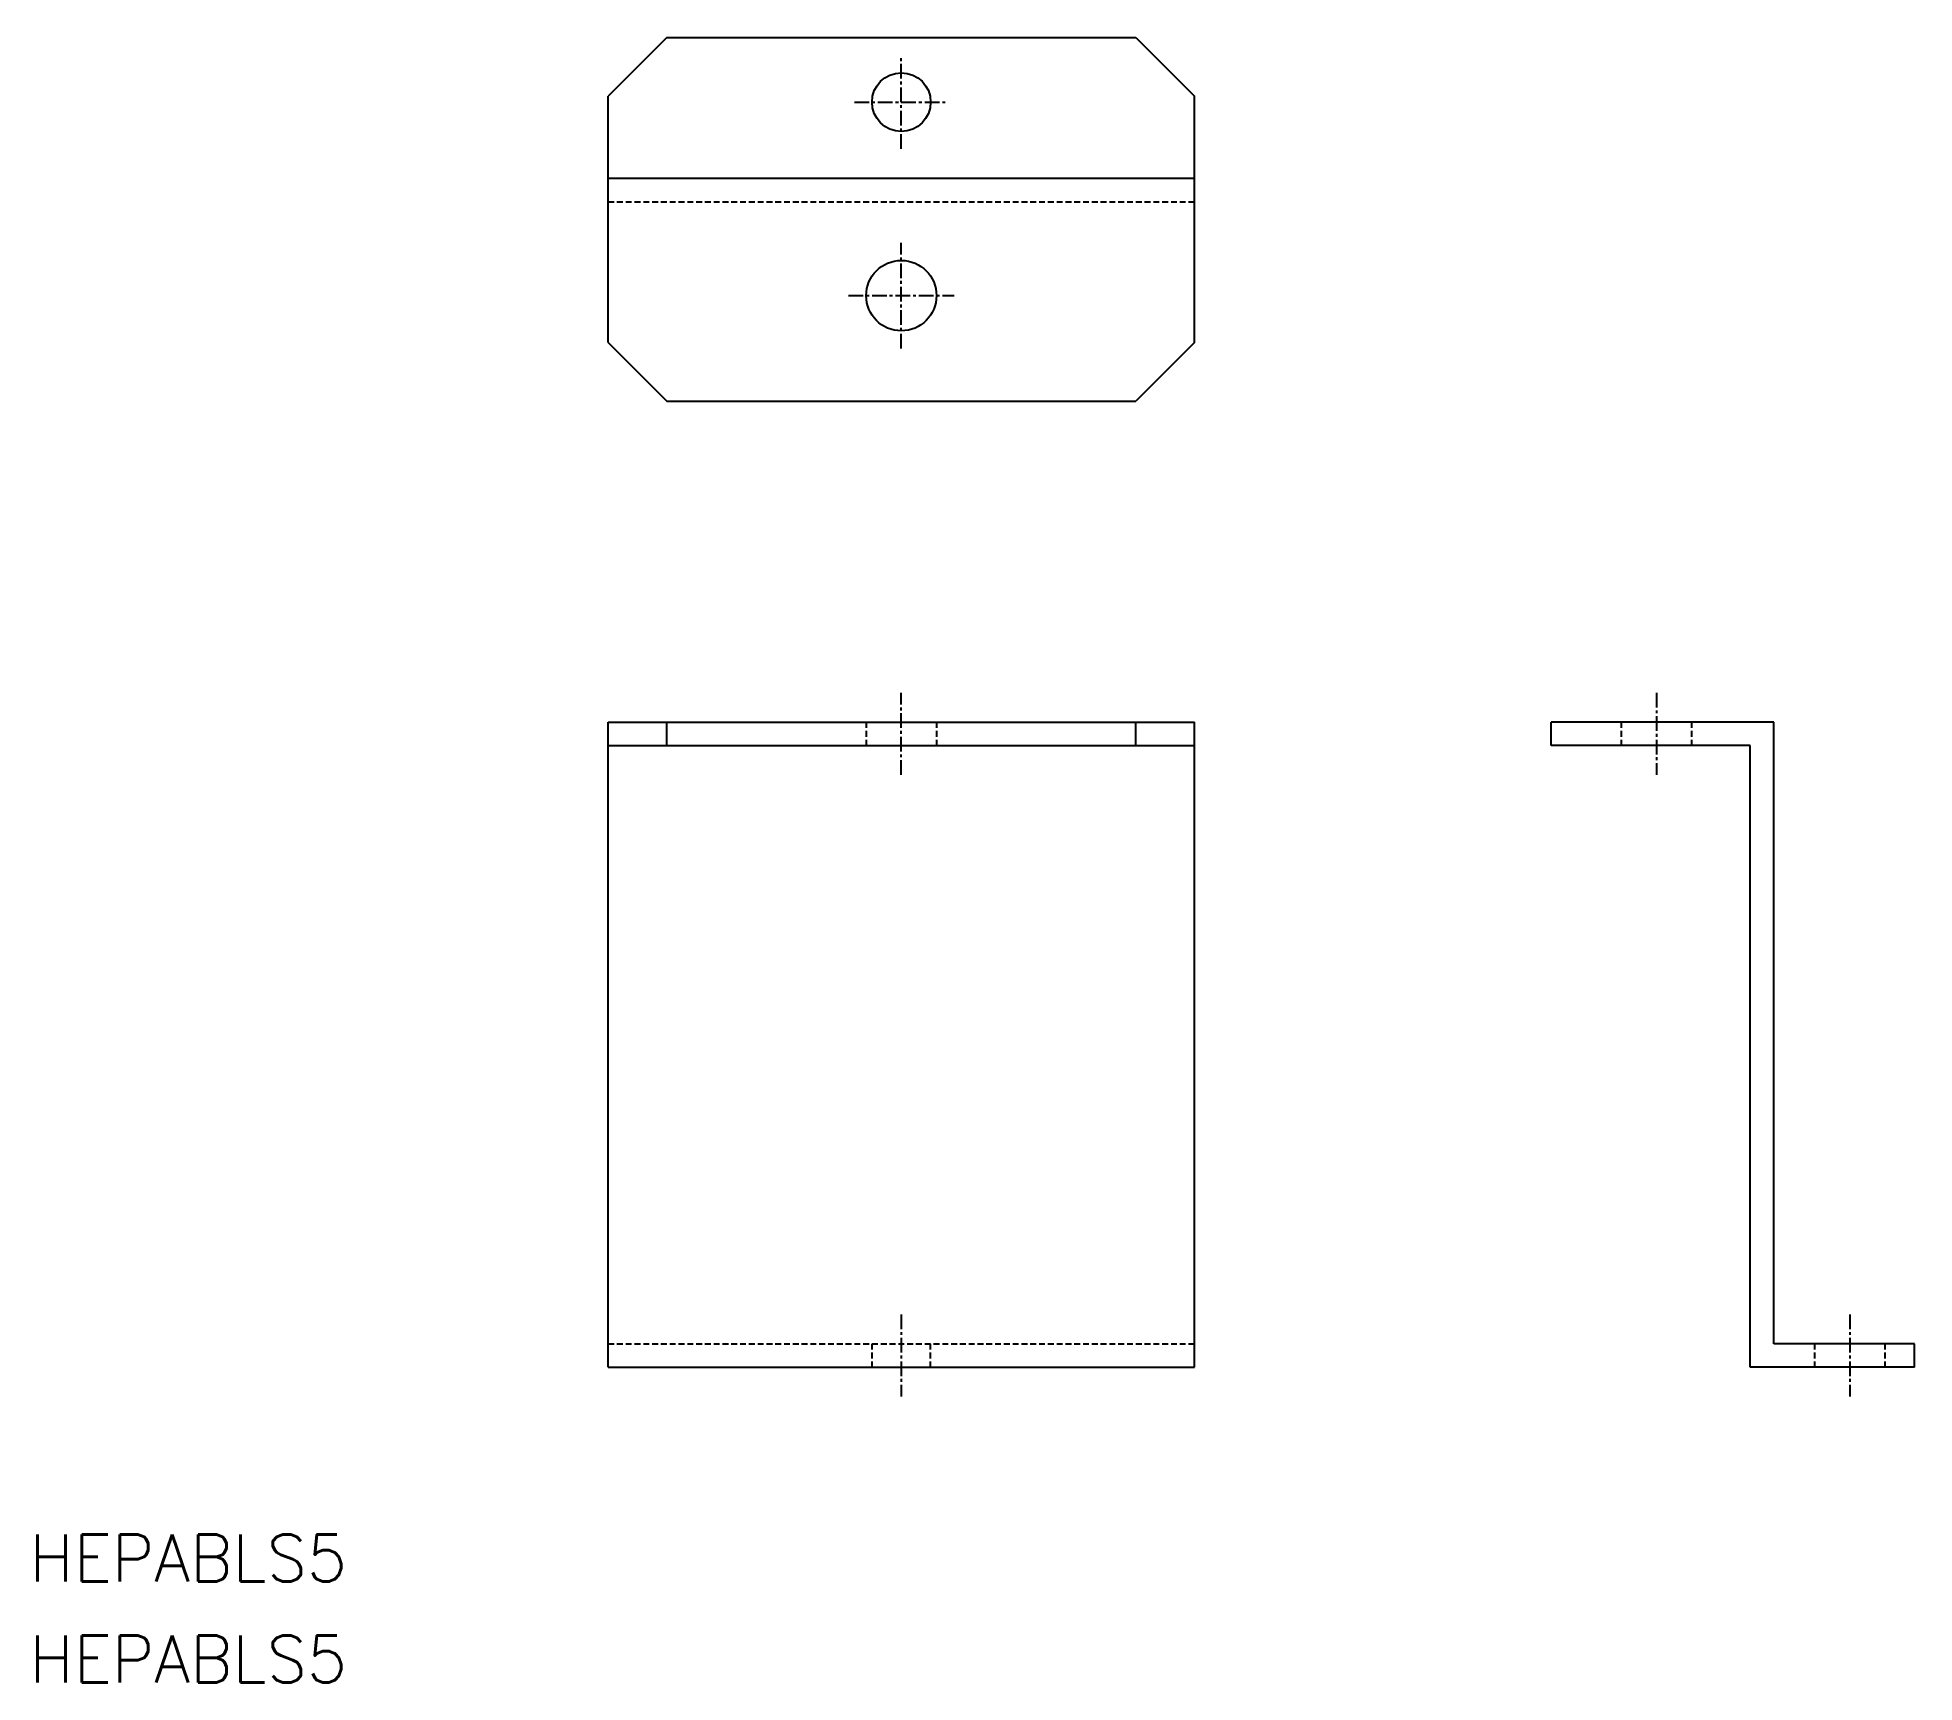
# Model space of a CAD drawing. Extents: x -74 to 86, y -135 to 6.
import ezdxf

# ---------------------------------------------------------------- set-up
doc = ezdxf.new("R2010")
doc.units = 0
doc.linetypes.add('CENTER', pattern=[2, 1.25, -0.25, 0.25, -0.25])
doc.linetypes.add('DASHED', pattern=[0.75, 0.5, -0.25])
doc.layers.get('0').update_dxf_attribs({"linetype": 'CONTINUOUS'})
doc.layers.add('CENTER', color=1, linetype='CENTER')
doc.styles.get("Standard").update_dxf_attribs({"font": 'txt.shx', "bigfont": 'bigfont.shx'})

msp = doc.modelspace()

# ---------------------------------------------------------------- linework, layer by layer
at = {"color": 7, "linetype": 'CONTINUOUS'}
for p, q in [((-20, 5.5), (-25, 0.5)), ((-20, 5.5), (20, 5.5)), ((20, 5.5), (25, 0.5)), ((-25, -20.5), (-25, 0.5)), ((25, -20.5), (25, 0.5)), ((-25, -6.5), (25, -6.5)), ((-25, -20.5), (-20, -25.5)), ((25, -20.5), (20, -25.5)), ((-20, -25.5), (20, -25.5)), ((-25, -107.86), (-25, -52.86)), ((-25, -52.86), (25, -52.86)), ((-20, -54.86), (-20, -52.86)), ((20, -54.86), (20, -52.86)), ((25, -107.86), (25, -52.86)), ((74.41, -52.86), (55.41, -52.86)), ((55.41, -54.86), (55.41, -52.86)), ((74.41, -105.86), (74.41, -52.86)), ((-25, -54.86), (25, -54.86)), ((72.41, -54.86), (55.41, -54.86)), ((72.41, -107.86), (72.41, -54.86)), ((86.41, -105.86), (74.41, -105.86)), ((86.41, -107.86), (86.41, -105.86)), ((-25, -107.86), (25, -107.86)), ((86.41, -107.86), (72.41, -107.86))]:
    msp.add_line(p, q, dxfattribs=at)
at = {"color": 3, "linetype": 'DASHED'}
for p, q in [((-25, -8.5), (25, -8.5)), ((-3, -52.86), (-3, -54.86)), ((3, -52.86), (3, -54.86)), ((61.41, -54.86), (61.41, -52.86)), ((67.41, -54.86), (67.41, -52.86)), ((-25, -105.86), (25, -105.86)), ((-2.5, -107.86), (-2.5, -105.86)), ((2.5, -107.86), (2.5, -105.86)), ((77.91, -107.86), (77.91, -105.86)), ((83.91, -107.86), (83.91, -105.86))]:
    msp.add_line(p, q, dxfattribs=at)
at = {"color": 7, "linetype": 'CONTINUOUS'}
for centre, radius in [((0, 0), 2.5), ((0, -16.5), 3)]:
    msp.add_circle(centre, radius, dxfattribs=at)
at = {"layer": 'CENTER', "color": 1, "linetype": 'CENTER'}
for p, q in [((0, -4), (0, 4)), ((-4, 0), (4, 0)), ((0, -21), (0, -12)), ((-4.5, -16.5), (4.5, -16.5)), ((0, -57.36), (0, -50.36)), ((64.41, -50.36), (64.41, -57.36)), ((0, -103.36), (0, -110.36)), ((80.91, -103.36), (80.91, -110.36))]:
    msp.add_line(p, q, dxfattribs=at)

# ---------------------------------------------------------------- texts
at = {"color": 7, "linetype": 'CONTINUOUS'}
for p in [(-74.36, -126.13), (-74.36, -134.73)]:
    msp.add_text('HEPABLS5', height=4, dxfattribs=at).set_placement(p)

doc.saveas('drawing.dxf')
